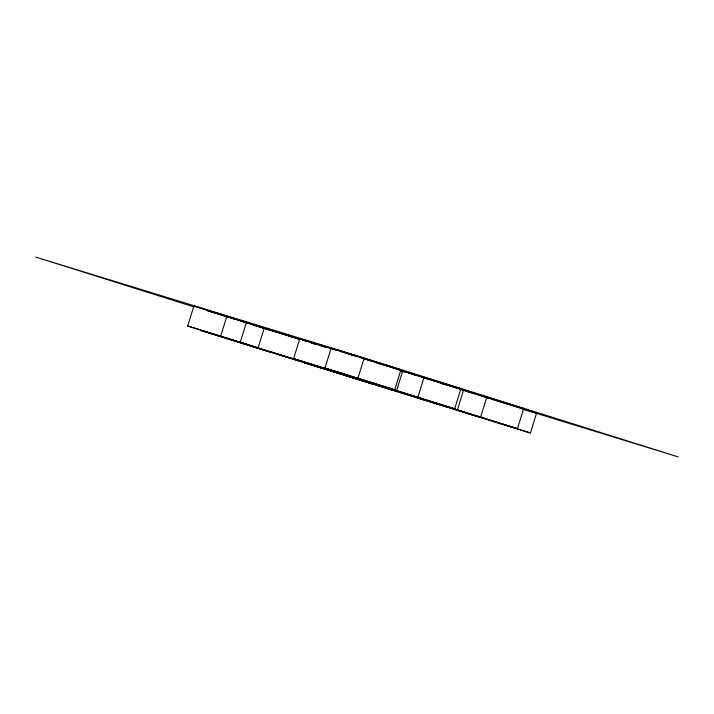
<?xml version="1.0" encoding="UTF-8"?>
<svg xmlns="http://www.w3.org/2000/svg" width="714" height="714" viewBox="0 0 714 714"><rect width="100%" height="100%" fill="white"/><g stroke="black" fill="none" stroke-linecap="round" stroke-linejoin="round"><path stroke-width="1.07" d="M259.111 348.164L187.684 326.003L193.905 306.038L246.446 322.335L240.234 342.292L294.837 359.347M187.684 326.003L220.662 336.133L226.873 316.168M258.12 347.789L264.332 327.824L301.058 339.391M293.597 358.624L363.364 380.339L293.597 358.624L299.818 338.668L354.617 355.51L331.162 348.12L324.95 368.085L396.556 390.647L402.776 370.691L460.878 388.818L454.666 408.783L421.688 398.653M324.95 368.085L357.919 378.215L364.131 358.249L400.929 369.834L394.717 389.799L361.739 379.669M484.458 418.52L384.9 387.068L417.868 397.189L424.08 377.233M457.379 409.916L463.6 389.96L523.648 408.685L517.436 428.65L460.646 411.282M447.669 406.935L480.638 417.056L486.859 397.1M378.447 385.738L530.413 432.996L536.625 413.04L483.039 396.297M331.162 348.12L364.131 358.249M230.702 317.623L265.51 328.672M353.716 355.304L343.255 352.091L415.628 374.823L399.269 369.798M367.96 359.704L400.929 369.834M238.913 320.3L207.006 310.501L223.83 315.802M277.853 332.26L292.481 336.758M302.031 339.694L310.822 342.39M340.623 351.484L347.647 353.644M361.346 357.848L366.496 359.428M250.801 324.031L272.355 330.725M276.077 331.832L292.767 336.954L241.671 320.997L275.042 331.501M391.111 367.103L394.199 368.049M243.804 322.085L246.999 323.067M253.381 325.031L276.773 332.215M301.29 339.65L285.645 334.848L300.532 339.534M320.809 345.746L325.95 347.316M376.858 362.873L380.009 363.845M390.683 367.121L398.242 369.486M425.196 377.831L421.697 376.76L463.6 389.96M428.971 379.018L460.878 388.818M396.85 369.299L406.418 372.235M408.551 372.895L429.819 379.429M453.881 386.97L455.023 387.327M400.706 370.709L405.998 372.333M412.344 374.279L415.512 375.261M426.267 378.607L435.79 381.535M440.02 382.838L449.543 385.765M451.667 386.408L469.651 391.932L407.81 372.494M439.869 382.865L445 384.435M449.106 385.694L452.176 386.64M460.753 389.273L523.648 408.685M466.858 391.326L474.462 393.664M504.718 403.24L536.625 413.04M522.916 409.193L678.3 456.924L360.311 356.795L35.7 257.076L194.163 306.975M327.476 369.04L348.405 375.466M356.072 377.893L357.973 378.482M243.581 343.684L256.567 347.673M253.149 346.692L266.135 350.681M269.865 351.797L296.114 359.927M331.439 370.798L386.809 387.8M392.022 389.442L409.408 394.78M364.479 381.026L271.641 352.225L394.494 390.665M401.589 392.459L406.9 394.083M415.477 396.716L418.975 397.796M423.607 399.385L353.841 377.67M343.104 374.734L448.213 407.453M417.931 397.921L472.998 414.905M363.328 358.267L402.776 370.691M349.699 354.278L357.018 356.589M361.195 357.901L372.904 361.525M374.788 362.185L389.639 366.791M299.818 338.668L336.606 350.253M453.238 386.979L456.424 387.979M460.664 389.317L489.991 398.608M492.089 399.269L503.656 402.91M442.002 383.579L447.178 385.212M311.857 342.72L326.307 347.263M256.014 325.343L263.671 327.753M302.325 339.971L307.466 341.587M311.572 342.881L314.651 343.853M400.429 370.744L403.58 371.735M311.17 342.881L316.481 344.559M193.905 306.038L229.649 317.293M267.563 329.315L300.701 339.65M225.936 316.463L235.397 319.444M239.601 320.764L242.751 321.755M357.919 378.215L394.717 389.799M417.868 397.189L454.666 408.783M480.638 417.056L517.436 428.65M493.615 421.412L530.413 432.996M342.434 373.913L384.462 387.077M454.532 409.238L476.818 416.253M331.028 370.753L367.023 382.088M220.662 336.133L257.459 347.718M226.882 338.329L320.898 367.862M233.764 340.587L200.795 330.466L270.561 352.18L233.764 340.587M336.258 372.583L303.289 362.453L373.056 384.168L336.258 372.583"/></g></svg>
